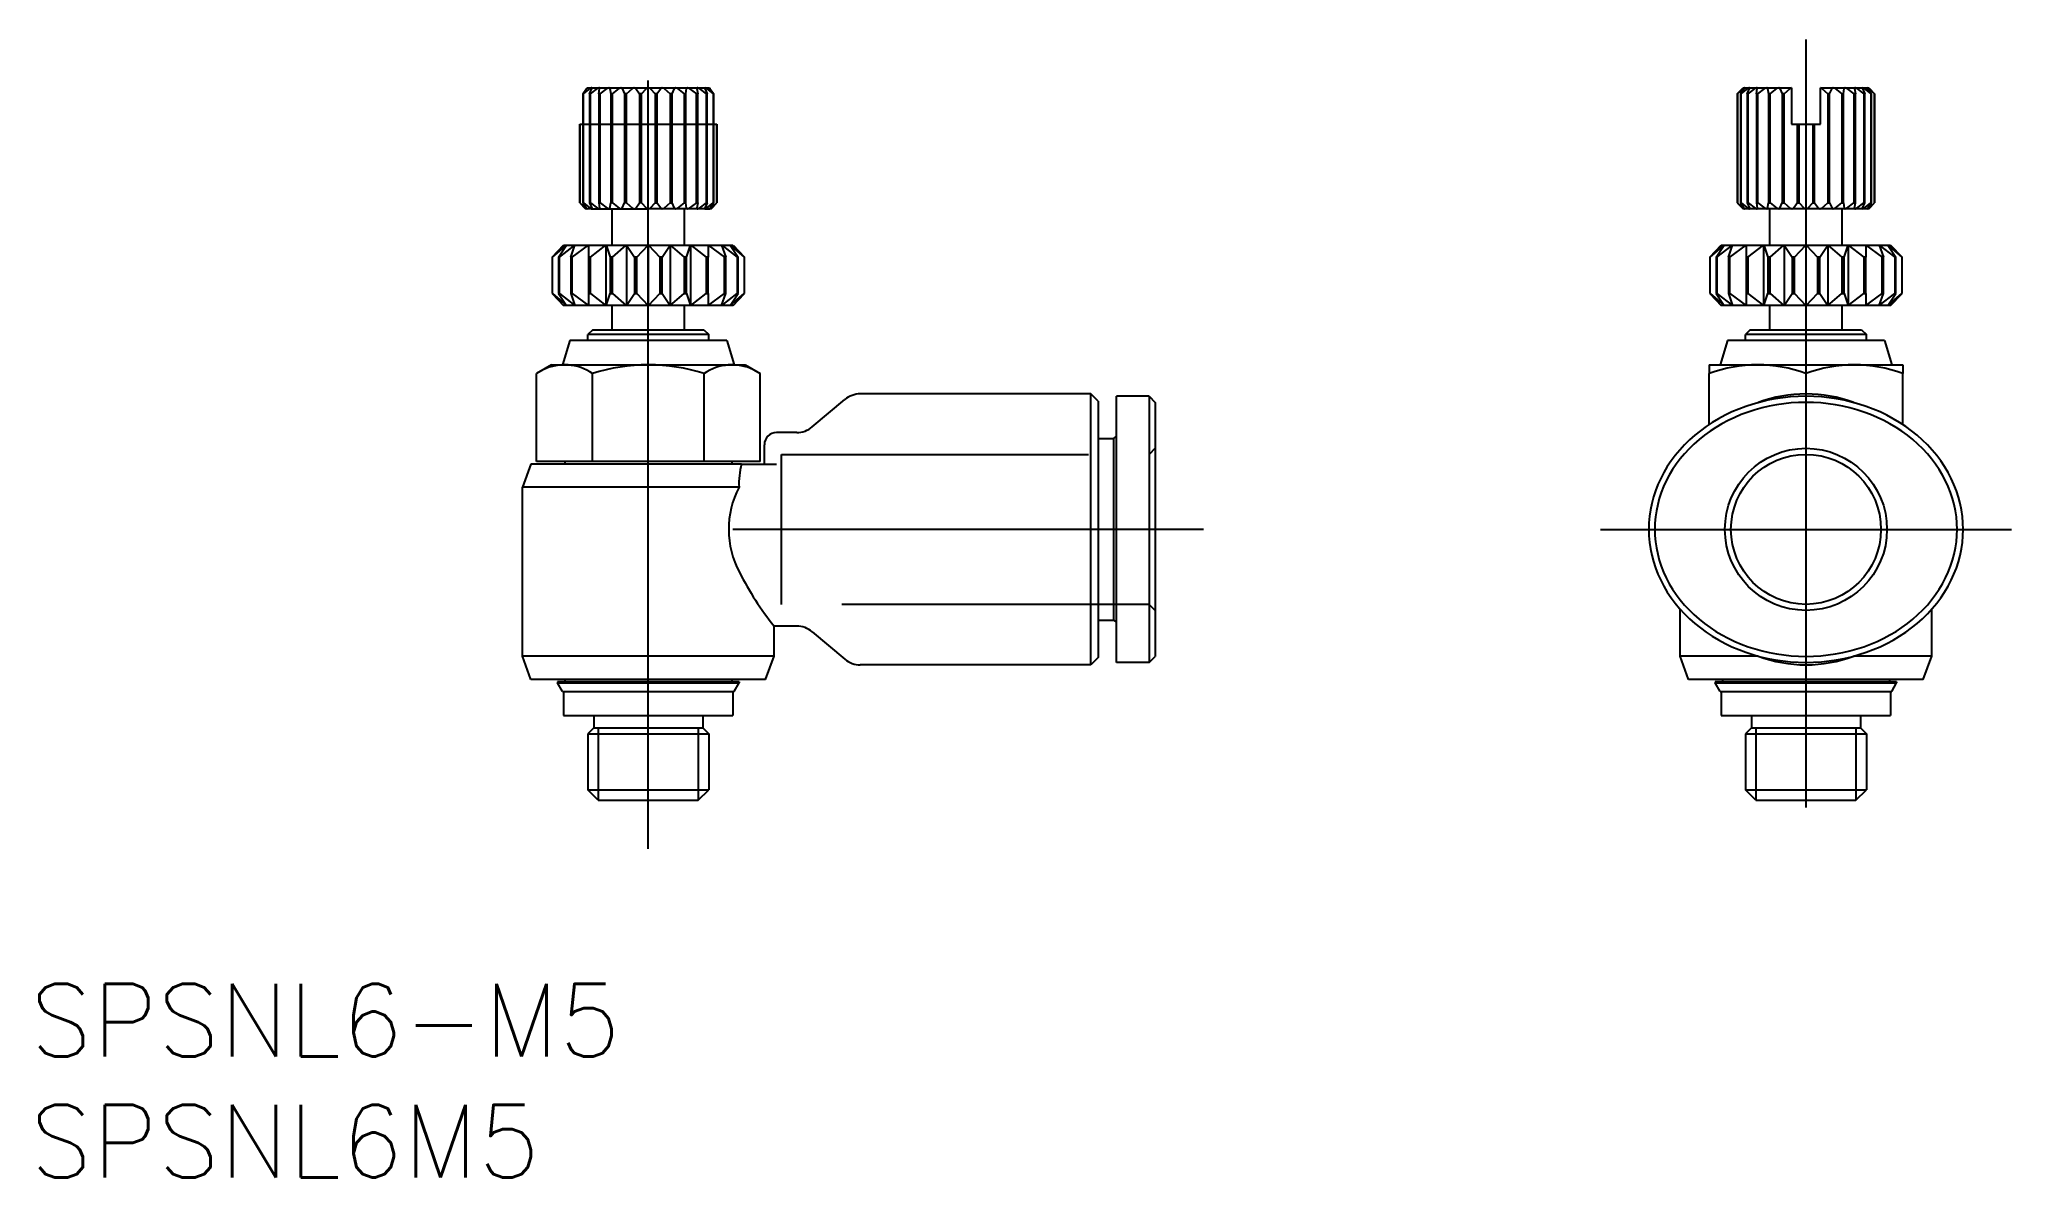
# Model space of a CAD drawing. Extents: x -73 to 8.5, y -26.8 to 20.2.
import ezdxf

# ---------------------------------------------------------------- set-up
doc = ezdxf.new("R2010")
doc.units = 0
doc.linetypes.add('CENTER', pattern=[50.8, 31.75, -6.35, 6.35, -6.35])
doc.linetypes.add('DASHED', pattern=[19.05, 12.7, -6.35])
doc.layers.get('0').update_dxf_attribs({"linetype": 'CONTINUOUS'})
doc.layers.add('CENTER', color=1, linetype='CENTER')
doc.styles.get("Standard").update_dxf_attribs({"font": 'txt.shx', "height": 3, "bigfont": 'bigfont.shx'})

# ---------------------------------------------------------------- blocks, each defined once
blk = doc.blocks.new('*U2')
at = {"color": 7, "linetype": 'CONTINUOUS'}
blk.add_text('SPSNL6-M5', height=3, dxfattribs=at).set_placement((-73.417, -21.792))
blk = doc.blocks.new('*U3')
at = {"color": 7, "linetype": 'CONTINUOUS'}
blk.add_text('SPSNL6M5', height=3, dxfattribs=at).set_placement((-73.417, -26.792))

msp = doc.modelspace()

# ---------------------------------------------------------------- linework, layer by layer
at = {"color": 7, "linetype": 'CONTINUOUS'}
for p, q in [((-50.563, 18), (-50.408, 18.22)), ((-50.535, 18), (-50.563, 18)), ((-50.563, 18), (-50.563, 13.5)), ((-50.536, 18.001), (-50.26, 18.221)), ((-50.535, 13.5), (-50.535, 18)), ((-50.392, 18.248), (-50.389, 18.25)), ((-50.392, 18.248), (-50.389, 18.25)), ((-50.392, 18.247), (-50.392, 18.248)), ((-50.389, 18.25), (-50.202, 18.25)), ((-50.295, 18), (-50.198, 18.22)), ((-50.25, 18), (-50.294, 18)), ((-50.294, 18), (-50.294, 13.5)), ((-50.251, 18.001), (-49.96, 18.221)), ((-50.25, 13.5), (-50.25, 18)), ((-50.202, 18.25), (-49.892, 18.25)), ((-49.904, 18), (-49.871, 18.22)), ((-49.845, 18), (-49.904, 18)), ((-49.904, 18), (-49.904, 13.5)), ((-49.892, 18.25), (-49.48, 18.25)), ((-49.846, 18.001), (-49.555, 18.221)), ((-49.845, 13.5), (-49.845, 18)), ((-49.48, 18.25), (-48.987, 18.25)), ((-49.443, 18.22), (-49.41, 18)), ((-49.34, 18), (-49.411, 18)), ((-49.411, 18), (-49.411, 13.5)), ((-49.341, 18.001), (-49.064, 18.221)), ((-49.34, 13.5), (-49.34, 18)), ((-48.987, 18.25), (-48.438, 18.25)), ((-48.936, 18.22), (-48.839, 18)), ((-48.761, 18), (-48.84, 18)), ((-48.84, 18), (-48.84, 13.5)), ((-48.762, 18.001), (-48.514, 18.22)), ((-48.761, 13.5), (-48.761, 18)), ((-48.438, 18.25), (-47.859, 18.25)), ((-48.375, 18.22), (-48.219, 18)), ((-48.137, 18), (-48.22, 18)), ((-48.22, 18), (-48.22, 13.5)), ((-48.138, 18), (-47.931, 18.22)), ((-48.137, 13.5), (-48.137, 18)), ((-47.859, 18.25), (-47.281, 18.25)), ((-47.788, 18.22), (-47.581, 18)), ((-47.499, 18), (-47.582, 18)), ((-47.582, 18), (-47.582, 13.5)), ((-47.5, 18), (-47.344, 18.22)), ((-47.499, 13.5), (-47.499, 18)), ((-47.281, 18.25), (-46.731, 18.25)), ((-47.205, 18.22), (-46.957, 18.001)), ((-46.879, 18), (-46.957, 18)), ((-46.957, 18), (-46.957, 13.5)), ((-46.879, 18), (-46.783, 18.22)), ((-46.879, 13.5), (-46.879, 18)), ((-46.731, 18.25), (-46.238, 18.25)), ((-46.654, 18.221), (-46.378, 18.001)), ((-46.308, 18), (-46.378, 18)), ((-46.378, 18), (-46.378, 13.5)), ((-46.308, 18), (-46.276, 18.22)), ((-46.308, 13.5), (-46.308, 18)), ((-46.238, 18.25), (-45.827, 18.25)), ((-46.164, 18.221), (-45.873, 18.001)), ((-45.815, 18), (-45.874, 18)), ((-45.874, 18), (-45.874, 13.5)), ((-45.848, 18.22), (-45.815, 18)), ((-45.827, 18.25), (-45.517, 18.25)), ((-45.815, 13.5), (-45.815, 18)), ((-45.759, 18.221), (-45.468, 18.001)), ((-45.521, 18.22), (-45.424, 18)), ((-45.517, 18.25), (-45.33, 18.25)), ((-45.424, 18), (-45.469, 18)), ((-45.469, 18), (-45.469, 13.5)), ((-45.459, 18.221), (-45.183, 18.001)), ((-45.424, 13.5), (-45.424, 18)), ((-45.33, 18.25), (-45.327, 18.248)), ((-45.33, 18.25), (-45.327, 18.248)), ((-45.327, 18.248), (-45.327, 18.247)), ((-45.311, 18.22), (-45.155, 18)), ((-45.156, 18), (-45.183, 18)), ((-45.183, 18), (-45.183, 13.5)), ((-45.156, 13.5), (-45.156, 18)), ((-2.837, 18), (-2.63, 18.22)), ((-2.827, 18), (-2.836, 18)), ((-2.836, 18), (-2.836, 13.5)), ((-2.828, 18.001), (-2.58, 18.22)), ((-2.827, 13.5), (-2.827, 18)), ((-2.704, 18), (-2.548, 18.22)), ((-2.676, 18), (-2.703, 18)), ((-2.703, 18), (-2.703, 13.5)), ((-2.677, 18.001), (-2.4, 18.221)), ((-2.676, 13.5), (-2.676, 18)), ((-2.63, 18.22), (-2.6, 18.25)), ((-2.6, 18.25), (-2.535, 18.25)), ((-2.535, 18.25), (-2.343, 18.25)), ((-2.435, 18), (-2.339, 18.22)), ((-2.391, 18), (-2.435, 18)), ((-2.435, 18), (-2.435, 13.5)), ((-2.391, 18.001), (-2.1, 18.221)), ((-2.391, 13.5), (-2.391, 18)), ((-2.343, 18.25), (-2.033, 18.25)), ((-2.045, 18), (-2.012, 18.22)), ((-1.986, 18), (-2.044, 18)), ((-2.044, 18), (-2.044, 13.5)), ((-2.033, 18.25), (-1.621, 18.25)), ((-1.986, 18.001), (-1.695, 18.221)), ((-1.986, 13.5), (-1.986, 18)), ((-1.621, 18.25), (-1.128, 18.25)), ((-1.584, 18.22), (-1.551, 18)), ((-1.481, 18), (-1.551, 18)), ((-1.551, 18), (-1.551, 13.5)), ((-1.482, 18.001), (-1.205, 18.221)), ((-1.481, 13.5), (-1.481, 18)), ((-1.128, 18.25), (-0.6, 18.25)), ((-1.077, 18.22), (-0.98, 18)), ((-0.902, 18), (-0.98, 18)), ((-0.98, 18), (-0.98, 13.5)), ((-0.903, 18.001), (-0.655, 18.22)), ((-0.902, 13.5), (-0.902, 18)), ((-0.6, 18.25), (-0.6, 18.248)), ((-0.6, 18.248), (-0.6, 16.75)), ((0.6, 18.25), (1.128, 18.25)), ((0.6, 18.25), (0.6, 18.248)), ((0.6, 16.75), (0.6, 18.248)), ((0.655, 18.22), (0.903, 18.001)), ((0.98, 18), (0.902, 18)), ((0.902, 18), (0.902, 13.5)), ((0.98, 18), (1.077, 18.22)), ((0.98, 13.5), (0.98, 18)), ((1.128, 18.25), (1.621, 18.25)), ((1.205, 18.221), (1.482, 18.001)), ((1.551, 18), (1.481, 18)), ((1.481, 18), (1.481, 13.5)), ((1.551, 18), (1.584, 18.22)), ((1.551, 13.5), (1.551, 18)), ((1.621, 18.25), (2.033, 18.25)), ((1.695, 18.221), (1.986, 18.001)), ((2.044, 18), (1.986, 18)), ((1.986, 18), (1.986, 13.5)), ((2.012, 18.22), (2.045, 18)), ((2.033, 18.25), (2.343, 18.25)), ((2.044, 13.5), (2.044, 18)), ((2.1, 18.221), (2.391, 18.001)), ((2.339, 18.22), (2.435, 18)), ((2.343, 18.25), (2.535, 18.25)), ((2.435, 18), (2.391, 18)), ((2.391, 18), (2.391, 13.5)), ((2.4, 18.221), (2.677, 18.001)), ((2.435, 13.5), (2.435, 18)), ((2.535, 18.25), (2.6, 18.25)), ((2.548, 18.22), (2.704, 18)), ((2.58, 18.22), (2.828, 18.001)), ((2.6, 18.25), (2.629, 18.22)), ((2.63, 18.22), (2.837, 18)), ((2.703, 18), (2.676, 18)), ((2.676, 18), (2.676, 13.5)), ((2.703, 13.5), (2.703, 18)), ((2.836, 18), (2.827, 18)), ((2.827, 18), (2.827, 13.5)), ((2.836, 13.5), (2.836, 18)), ((-50.696, 16.75), (-50.687, 16.75)), ((-50.696, 16.75), (-50.696, 13.5)), ((-50.687, 16.75), (-50.563, 16.75)), ((-50.687, 13.5), (-50.687, 16.75)), ((-45.156, 16.75), (-45.032, 16.75)), ((-45.032, 16.75), (-45.023, 16.75)), ((-45.032, 16.75), (-45.032, 13.5)), ((-45.023, 13.5), (-45.023, 16.75)), ((-0.6, 16.75), (-0.516, 16.75)), ((-0.516, 16.75), (-0.36, 16.75)), ((-0.36, 16.75), (-0.278, 16.75)), ((-0.36, 16.75), (-0.36, 13.5)), ((-0.278, 16.75), (-0.071, 16.75)), ((-0.278, 13.5), (-0.278, 16.75)), ((-0.071, 16.75), (0.071, 16.75)), ((0.071, 16.75), (0.278, 16.75)), ((0.278, 16.75), (0.36, 16.75)), ((0.278, 16.75), (0.278, 13.5)), ((0.36, 16.75), (0.516, 16.75)), ((0.36, 13.5), (0.36, 16.75)), ((0.516, 16.75), (0.6, 16.75)), ((-50.696, 13.5), (-50.687, 13.5)), ((-50.696, 13.5), (-50.489, 13.28)), ((-50.687, 13.499), (-50.439, 13.28)), ((-50.563, 13.5), (-50.535, 13.5)), ((-50.563, 13.5), (-50.408, 13.28)), ((-50.536, 13.499), (-50.26, 13.279)), ((-50.489, 13.28), (-50.459, 13.25)), ((-50.394, 13.25), (-50.459, 13.25)), ((-50.202, 13.25), (-50.394, 13.25)), ((-50.295, 13.5), (-50.198, 13.28)), ((-50.25, 13.5), (-50.294, 13.5)), ((-50.251, 13.499), (-49.96, 13.279)), ((-50.202, 13.25), (-49.892, 13.25)), ((-49.904, 13.5), (-49.871, 13.28)), ((-49.845, 13.5), (-49.904, 13.5)), ((-49.892, 13.25), (-49.48, 13.25)), ((-49.846, 13.499), (-49.555, 13.279)), ((-49.48, 13.25), (-48.987, 13.25)), ((-49.443, 13.28), (-49.41, 13.5)), ((-49.34, 13.5), (-49.411, 13.5)), ((-49.359, 11.75), (-49.359, 13.25)), ((-49.341, 13.499), (-49.064, 13.279)), ((-48.987, 13.25), (-48.438, 13.25)), ((-48.936, 13.28), (-48.839, 13.5)), ((-48.761, 13.5), (-48.84, 13.5)), ((-48.762, 13.499), (-48.514, 13.28)), ((-48.438, 13.25), (-47.859, 13.25)), ((-48.375, 13.28), (-48.219, 13.5)), ((-48.137, 13.5), (-48.22, 13.5)), ((-48.138, 13.5), (-47.931, 13.28)), ((-47.281, 13.25), (-47.859, 13.25)), ((-47.788, 13.28), (-47.581, 13.5)), ((-47.581, 13.5), (-47.788, 13.28)), ((-47.582, 13.5), (-47.499, 13.5)), ((-47.344, 13.28), (-47.5, 13.5)), ((-46.731, 13.25), (-47.281, 13.25)), ((-46.957, 13.499), (-47.205, 13.28)), ((-46.957, 13.5), (-46.879, 13.5)), ((-46.783, 13.28), (-46.879, 13.5)), ((-46.238, 13.25), (-46.731, 13.25)), ((-46.378, 13.499), (-46.654, 13.279)), ((-46.378, 13.5), (-46.308, 13.5)), ((-46.359, 11.75), (-46.359, 13.25)), ((-46.276, 13.28), (-46.308, 13.5)), ((-45.827, 13.25), (-46.238, 13.25)), ((-45.873, 13.499), (-46.164, 13.279)), ((-45.874, 13.5), (-45.815, 13.5)), ((-45.815, 13.5), (-45.848, 13.28)), ((-45.517, 13.25), (-45.827, 13.25)), ((-45.468, 13.499), (-45.759, 13.279)), ((-45.424, 13.5), (-45.521, 13.28)), ((-45.325, 13.25), (-45.517, 13.25)), ((-45.517, 13.25), (-45.325, 13.25)), ((-45.469, 13.5), (-45.424, 13.5)), ((-45.459, 13.279), (-45.183, 13.499)), ((-45.259, 13.25), (-45.325, 13.25)), ((-45.311, 13.28), (-45.155, 13.5)), ((-45.28, 13.28), (-45.032, 13.499)), ((-45.259, 13.25), (-45.23, 13.28)), ((-45.229, 13.28), (-45.022, 13.5)), ((-45.183, 13.5), (-45.156, 13.5)), ((-45.032, 13.5), (-45.023, 13.5)), ((-2.837, 13.5), (-2.629, 13.28)), ((-2.836, 13.5), (-2.827, 13.5)), ((-2.828, 13.499), (-2.58, 13.28)), ((-2.704, 13.5), (-2.548, 13.28)), ((-2.703, 13.5), (-2.676, 13.5)), ((-2.677, 13.499), (-2.4, 13.279)), ((-2.629, 13.28), (-2.6, 13.25)), ((-2.535, 13.25), (-2.6, 13.25)), ((-2.343, 13.25), (-2.535, 13.25)), ((-2.435, 13.5), (-2.391, 13.5)), ((-2.435, 13.5), (-2.339, 13.28)), ((-2.391, 13.499), (-2.1, 13.279)), ((-2.033, 13.25), (-2.343, 13.25)), ((-2.045, 13.5), (-2.012, 13.28)), ((-2.044, 13.5), (-1.986, 13.5)), ((-1.621, 13.25), (-2.033, 13.25)), ((-1.986, 13.499), (-1.695, 13.279)), ((-1.128, 13.25), (-1.621, 13.25)), ((-1.584, 13.28), (-1.551, 13.5)), ((-1.551, 13.5), (-1.481, 13.5)), ((-1.5, 11.75), (-1.5, 13.25)), ((-1.482, 13.499), (-1.205, 13.279)), ((-0.579, 13.25), (-1.128, 13.25)), ((-1.077, 13.28), (-0.98, 13.5)), ((-0.98, 13.5), (-0.902, 13.5)), ((-0.903, 13.499), (-0.655, 13.28)), ((0, 13.25), (-0.579, 13.25)), ((-0.516, 13.28), (-0.36, 13.5)), ((-0.36, 13.5), (-0.278, 13.5)), ((-0.278, 13.5), (-0.071, 13.28)), ((0.579, 13.25), (0, 13.25)), ((0.071, 13.28), (0.278, 13.5)), ((0.278, 13.5), (0.36, 13.5)), ((0.36, 13.5), (0.516, 13.28)), ((1.128, 13.25), (0.579, 13.25)), ((0.655, 13.28), (0.903, 13.499)), ((0.902, 13.5), (0.98, 13.5)), ((0.98, 13.5), (1.077, 13.28)), ((1.621, 13.25), (1.128, 13.25)), ((1.205, 13.279), (1.482, 13.499)), ((1.481, 13.5), (1.551, 13.5)), ((1.5, 11.75), (1.5, 13.25)), ((1.551, 13.5), (1.584, 13.28)), ((2.033, 13.25), (1.621, 13.25)), ((1.695, 13.279), (1.986, 13.499)), ((1.986, 13.5), (2.044, 13.5)), ((2.012, 13.28), (2.045, 13.5)), ((2.343, 13.25), (2.033, 13.25)), ((2.1, 13.279), (2.391, 13.499)), ((2.339, 13.28), (2.435, 13.5)), ((2.535, 13.25), (2.343, 13.25)), ((2.391, 13.5), (2.435, 13.5)), ((2.4, 13.279), (2.677, 13.499)), ((2.6, 13.25), (2.535, 13.25)), ((2.548, 13.28), (2.704, 13.5)), ((2.58, 13.28), (2.828, 13.499)), ((2.6, 13.25), (2.629, 13.28)), ((2.63, 13.28), (2.837, 13.5)), ((2.676, 13.5), (2.703, 13.5)), ((2.827, 13.5), (2.836, 13.5)), ((-51.833, 11.252), (-51.362, 11.752)), ((-51.82, 11.252), (-51.243, 11.753)), ((-51.576, 11.251), (-51.242, 11.752)), ((-51.537, 11.252), (-50.893, 11.753)), ((-51.359, 11.75), (-51.24, 11.75)), ((-51.24, 11.75), (-50.89, 11.75)), ((-51.064, 11.25), (-50.892, 11.751)), ((-51.004, 11.252), (-50.337, 11.753)), ((-50.89, 11.75), (-50.334, 11.75)), ((-50.334, 11.75), (-49.609, 11.75)), ((-50.334, 11.75), (-50.334, 11.25)), ((-50.256, 11.252), (-49.612, 11.753)), ((-49.609, 11.75), (-48.765, 11.75)), ((-49.609, 11.75), (-49.609, 9.25)), ((-49.608, 11.751), (-49.435, 11.25)), ((-49.345, 11.252), (-48.768, 11.753)), ((-48.765, 11.75), (-47.859, 11.75)), ((-48.765, 11.75), (-48.765, 9.25)), ((-48.763, 11.752), (-48.43, 11.251)), ((-48.333, 11.252), (-47.862, 11.752)), ((-47.859, 11.75), (-46.954, 11.75)), ((-47.859, 11.75), (-47.859, 9.25)), ((-47.857, 11.752), (-47.385, 11.252)), ((-47.289, 11.251), (-46.956, 11.752)), ((-46.954, 11.75), (-46.109, 11.75)), ((-46.954, 11.75), (-46.954, 9.25)), ((-46.951, 11.753), (-46.374, 11.252)), ((-46.283, 11.25), (-46.111, 11.751)), ((-46.109, 11.75), (-45.385, 11.75)), ((-46.109, 11.75), (-46.109, 9.25)), ((-46.107, 11.753), (-45.463, 11.252)), ((-45.385, 11.75), (-44.828, 11.75)), ((-45.385, 11.75), (-45.385, 11.25)), ((-45.382, 11.753), (-44.715, 11.252)), ((-44.828, 11.75), (-44.479, 11.75)), ((-44.827, 11.751), (-44.654, 11.25)), ((-44.826, 11.753), (-44.182, 11.252)), ((-44.479, 11.75), (-44.359, 11.75)), ((-44.476, 11.753), (-43.899, 11.252)), ((-44.476, 11.752), (-44.143, 11.251)), ((-44.357, 11.752), (-43.885, 11.252)), ((-3.974, 11.252), (-3.502, 11.752)), ((-3.961, 11.252), (-3.383, 11.753)), ((-3.716, 11.251), (-3.383, 11.752)), ((-3.678, 11.252), (-3.033, 11.753)), ((-3.5, 11.75), (-3.381, 11.75)), ((-3.381, 11.75), (-3.031, 11.75)), ((-3.205, 11.25), (-3.033, 11.751)), ((-3.144, 11.252), (-2.477, 11.753)), ((-3.031, 11.75), (-2.475, 11.75)), ((-2.475, 11.75), (-1.75, 11.75)), ((-2.475, 11.75), (-2.475, 11.25)), ((-2.397, 11.252), (-1.752, 11.753)), ((-1.75, 11.75), (-0.906, 11.75)), ((-1.75, 11.75), (-1.75, 9.25)), ((-1.748, 11.751), (-1.576, 11.25)), ((-1.486, 11.252), (-0.908, 11.753)), ((-0.906, 11.75), (0, 11.75)), ((-0.906, 11.75), (-0.906, 9.25)), ((-0.904, 11.752), (-0.57, 11.251)), ((-0.474, 11.252), (-0.002, 11.752)), ((0, 11.75), (0.906, 11.75)), ((0, 11.75), (0, 9.25)), ((0.002, 11.752), (0.474, 11.252)), ((0.57, 11.251), (0.904, 11.752)), ((0.906, 11.75), (1.75, 11.75)), ((0.906, 11.75), (0.906, 9.25)), ((0.908, 11.753), (1.486, 11.252)), ((1.576, 11.25), (1.748, 11.751)), ((1.75, 11.75), (2.475, 11.75)), ((1.75, 11.75), (1.75, 9.25)), ((1.752, 11.753), (2.397, 11.252)), ((2.475, 11.75), (3.031, 11.75)), ((2.475, 11.75), (2.475, 11.25)), ((2.477, 11.753), (3.144, 11.252)), ((3.031, 11.75), (3.381, 11.75)), ((3.033, 11.753), (3.678, 11.252)), ((3.033, 11.751), (3.205, 11.25)), ((3.381, 11.75), (3.5, 11.75)), ((3.383, 11.753), (3.961, 11.252)), ((3.383, 11.752), (3.716, 11.251)), ((3.502, 11.752), (3.974, 11.252)), ((-51.818, 11.25), (-51.831, 11.25)), ((-51.831, 11.25), (-51.831, 9.75)), ((-51.818, 9.75), (-51.818, 11.25)), ((-51.535, 11.25), (-51.574, 11.25)), ((-51.574, 11.25), (-51.574, 9.75)), ((-51.535, 9.75), (-51.535, 11.25)), ((-51.002, 11.25), (-51.063, 11.25)), ((-51.063, 11.25), (-51.063, 9.75)), ((-51.002, 9.75), (-51.002, 11.25)), ((-50.254, 11.25), (-50.334, 11.25)), ((-50.334, 11.25), (-50.334, 9.75)), ((-50.254, 9.75), (-50.254, 11.25)), ((-49.343, 11.25), (-49.437, 11.25)), ((-49.437, 11.25), (-49.437, 9.75)), ((-49.343, 9.75), (-49.343, 11.25)), ((-48.331, 11.25), (-48.431, 11.25)), ((-48.431, 11.25), (-48.431, 9.75)), ((-48.331, 9.75), (-48.331, 11.25)), ((-47.287, 11.25), (-47.387, 11.25)), ((-47.387, 11.25), (-47.387, 9.75)), ((-47.287, 9.75), (-47.287, 11.25)), ((-46.282, 11.25), (-46.375, 11.25)), ((-46.375, 11.25), (-46.375, 9.75)), ((-46.282, 9.75), (-46.282, 11.25)), ((-45.385, 11.25), (-45.465, 11.25)), ((-45.465, 11.25), (-45.465, 9.75)), ((-45.385, 9.75), (-45.385, 11.25)), ((-44.656, 11.25), (-44.717, 11.25)), ((-44.717, 11.25), (-44.717, 9.75)), ((-44.656, 9.75), (-44.656, 11.25)), ((-44.145, 11.25), (-44.183, 11.25)), ((-44.183, 11.25), (-44.183, 9.75)), ((-44.145, 9.75), (-44.145, 11.25)), ((-43.887, 11.25), (-43.901, 11.25)), ((-43.901, 11.25), (-43.901, 9.75)), ((-43.887, 9.75), (-43.887, 11.25)), ((-3.959, 11.25), (-3.972, 11.25)), ((-3.972, 11.25), (-3.972, 9.75)), ((-3.959, 9.75), (-3.959, 11.25)), ((-3.676, 11.25), (-3.715, 11.25)), ((-3.715, 11.25), (-3.715, 9.75)), ((-3.676, 9.75), (-3.676, 11.25)), ((-3.142, 11.25), (-3.204, 11.25)), ((-3.204, 11.25), (-3.204, 9.75)), ((-3.142, 9.75), (-3.142, 11.25)), ((-2.395, 11.25), (-2.475, 11.25)), ((-2.475, 11.25), (-2.475, 9.75)), ((-2.395, 9.75), (-2.395, 11.25)), ((-1.484, 11.25), (-1.577, 11.25)), ((-1.577, 11.25), (-1.577, 9.75)), ((-1.484, 9.75), (-1.484, 11.25)), ((-0.472, 11.25), (-0.572, 11.25)), ((-0.572, 11.25), (-0.572, 9.75)), ((-0.472, 9.75), (-0.472, 11.25)), ((0.572, 11.25), (0.472, 11.25)), ((0.472, 11.25), (0.472, 9.75)), ((0.572, 9.75), (0.572, 11.25)), ((1.577, 11.25), (1.484, 11.25)), ((1.484, 11.25), (1.484, 9.75)), ((1.577, 9.75), (1.577, 11.25)), ((2.475, 11.25), (2.395, 11.25)), ((2.395, 11.25), (2.395, 9.75)), ((2.475, 9.75), (2.475, 11.25)), ((3.204, 11.25), (3.142, 11.25)), ((3.142, 11.25), (3.142, 9.75)), ((3.204, 9.75), (3.204, 11.25)), ((3.715, 11.25), (3.676, 11.25)), ((3.676, 11.25), (3.676, 9.75)), ((3.715, 9.75), (3.715, 11.25)), ((3.972, 11.25), (3.959, 11.25)), ((3.959, 11.25), (3.959, 9.75)), ((3.972, 9.75), (3.972, 11.25)), ((-51.833, 9.748), (-51.362, 9.248)), ((-51.831, 9.75), (-51.818, 9.75)), ((-51.82, 9.748), (-51.243, 9.247)), ((-51.576, 9.749), (-51.242, 9.248)), ((-51.574, 9.75), (-51.535, 9.75)), ((-51.537, 9.748), (-50.893, 9.247)), ((-51.24, 9.25), (-51.359, 9.25)), ((-50.89, 9.25), (-51.24, 9.25)), ((-51.064, 9.75), (-50.892, 9.249)), ((-51.063, 9.75), (-51.002, 9.75)), ((-51.004, 9.748), (-50.337, 9.247)), ((-50.334, 9.25), (-50.89, 9.25)), ((-50.334, 9.75), (-50.254, 9.75)), ((-50.334, 9.75), (-50.334, 9.25)), ((-49.609, 9.25), (-50.334, 9.25)), ((-50.256, 9.748), (-49.612, 9.247)), ((-48.765, 9.25), (-49.609, 9.25)), ((-49.608, 9.249), (-49.435, 9.75)), ((-49.437, 9.75), (-49.343, 9.75)), ((-49.359, 8.25), (-49.359, 9.25)), ((-49.345, 9.748), (-48.768, 9.247)), ((-47.859, 9.25), (-48.765, 9.25)), ((-48.763, 9.248), (-48.43, 9.749)), ((-48.431, 9.75), (-48.331, 9.75)), ((-48.333, 9.748), (-47.862, 9.248)), ((-46.954, 9.25), (-47.859, 9.25)), ((-47.857, 9.248), (-47.385, 9.748)), ((-47.387, 9.75), (-47.287, 9.75)), ((-47.289, 9.749), (-46.956, 9.248)), ((-46.109, 9.25), (-46.954, 9.25)), ((-46.951, 9.247), (-46.374, 9.748)), ((-46.375, 9.75), (-46.282, 9.75)), ((-46.359, 8.25), (-46.359, 9.25)), ((-46.283, 9.75), (-46.111, 9.249)), ((-45.385, 9.25), (-46.109, 9.25)), ((-46.107, 9.247), (-45.463, 9.748)), ((-45.465, 9.75), (-45.385, 9.75)), ((-45.385, 9.75), (-45.385, 9.25)), ((-44.828, 9.25), (-45.385, 9.25)), ((-45.382, 9.247), (-44.715, 9.748)), ((-44.479, 9.25), (-44.828, 9.25)), ((-44.827, 9.249), (-44.654, 9.75)), ((-44.826, 9.247), (-44.182, 9.748)), ((-44.717, 9.75), (-44.656, 9.75)), ((-44.359, 9.25), (-44.479, 9.25)), ((-44.476, 9.248), (-44.143, 9.749)), ((-44.476, 9.247), (-43.899, 9.748)), ((-44.357, 9.248), (-43.885, 9.748)), ((-44.183, 9.75), (-44.145, 9.75)), ((-43.901, 9.75), (-43.887, 9.75)), ((-3.974, 9.748), (-3.502, 9.248)), ((-3.972, 9.75), (-3.959, 9.75)), ((-3.961, 9.748), (-3.383, 9.247)), ((-3.716, 9.749), (-3.383, 9.248)), ((-3.715, 9.75), (-3.676, 9.75)), ((-3.678, 9.748), (-3.033, 9.247)), ((-3.381, 9.25), (-3.5, 9.25)), ((-3.031, 9.25), (-3.381, 9.25)), ((-3.205, 9.75), (-3.033, 9.249)), ((-3.204, 9.75), (-3.142, 9.75)), ((-3.144, 9.748), (-2.477, 9.247)), ((-2.475, 9.25), (-3.031, 9.25)), ((-2.475, 9.75), (-2.395, 9.75)), ((-2.475, 9.75), (-2.475, 9.25)), ((-1.75, 9.25), (-2.475, 9.25)), ((-2.397, 9.748), (-1.752, 9.247)), ((-0.906, 9.25), (-1.75, 9.25)), ((-1.748, 9.249), (-1.576, 9.75)), ((-1.577, 9.75), (-1.484, 9.75)), ((-1.5, 8.25), (-1.5, 9.25)), ((-1.486, 9.748), (-0.908, 9.247)), ((0, 9.25), (-0.906, 9.25)), ((-0.904, 9.248), (-0.57, 9.749)), ((-0.572, 9.75), (-0.472, 9.75)), ((-0.474, 9.748), (-0.002, 9.248)), ((0.906, 9.25), (0, 9.25)), ((0.002, 9.248), (0.474, 9.748)), ((0.472, 9.75), (0.572, 9.75)), ((0.57, 9.749), (0.904, 9.248)), ((1.75, 9.25), (0.906, 9.25)), ((0.908, 9.247), (1.486, 9.748)), ((1.484, 9.75), (1.577, 9.75)), ((1.5, 8.25), (1.5, 9.25)), ((1.576, 9.75), (1.748, 9.249)), ((2.475, 9.25), (1.75, 9.25)), ((1.752, 9.247), (2.397, 9.748)), ((2.395, 9.75), (2.475, 9.75)), ((2.475, 9.75), (2.475, 9.25)), ((3.031, 9.25), (2.475, 9.25)), ((2.477, 9.247), (3.144, 9.748)), ((3.381, 9.25), (3.031, 9.25)), ((3.033, 9.249), (3.205, 9.75)), ((3.033, 9.247), (3.678, 9.748)), ((3.142, 9.75), (3.204, 9.75)), ((3.5, 9.25), (3.381, 9.25)), ((3.383, 9.248), (3.716, 9.749)), ((3.383, 9.247), (3.961, 9.748)), ((3.502, 9.248), (3.974, 9.748)), ((3.676, 9.75), (3.715, 9.75)), ((3.959, 9.75), (3.972, 9.75)), ((-50.159, 8.25), (-50.359, 8.05)), ((-50.159, 8.25), (-45.559, 8.25)), ((-45.559, 8.25), (-45.359, 8.05)), ((-2.3, 8.25), (-2.5, 8.05)), ((-2.3, 8.25), (2.3, 8.25)), ((2.3, 8.25), (2.5, 8.05)), ((-51.109, 7.8), (-51.409, 6.8)), ((-44.609, 7.8), (-51.109, 7.8)), ((-45.359, 8.05), (-50.359, 8.05)), ((-50.359, 7.8), (-50.359, 8.05)), ((-45.359, 7.8), (-45.359, 8.05)), ((-44.609, 7.8), (-44.309, 6.8)), ((-3.25, 7.8), (-3.55, 6.8)), ((3.25, 7.8), (-3.25, 7.8)), ((2.5, 8.05), (-2.5, 8.05)), ((-2.5, 7.8), (-2.5, 8.05)), ((2.5, 7.8), (2.5, 8.05)), ((3.25, 7.8), (3.55, 6.8)), ((-51.859, 6.8), (-52.478, 6.443)), ((-51.859, 6.8), (-51.323, 6.8)), ((-51.323, 6.8), (-47.859, 6.8)), ((-47.859, 6.8), (-44.395, 6.8)), ((-44.395, 6.8), (-43.859, 6.8)), ((-43.859, 6.8), (-43.241, 6.443)), ((-4, 6.8), (-2, 6.8)), ((-4, 6.8), (-4, 6.443)), ((-2, 6.8), (2, 6.8)), ((2, 6.8), (4, 6.8)), ((4, 6.8), (4, 6.443)), ((-52.478, 2.8), (-52.478, 6.443)), ((-50.169, 2.8), (-50.169, 6.443)), ((-45.55, 2.8), (-45.55, 6.443)), ((-43.241, 2.8), (-43.241, 6.443)), ((-4, 4.335), (-4, 6.443)), ((4, 4.335), (4, 6.443)), ((-41.08, 4.235), (-39.739, 5.365)), ((-29.559, 5.6), (-39.094, 5.6)), ((-29.559, -5.6), (-29.559, 5.6)), ((-29.259, 5.3), (-29.559, 5.6)), ((-29.259, 5.3), (-29.259, -5.3)), ((-27.159, 5.5), (-28.509, 5.5)), ((-28.509, -5.5), (-28.509, 5.5)), ((-27.159, 5.5), (-26.909, 5.25)), ((-27.159, 5.5), (-27.159, -5.5)), ((-26.909, 5.25), (-26.909, -5.25)), ((-43.059, 2.7), (-43.059, 3.5)), ((-41.724, 4), (-42.559, 4)), ((-29.259, 3.75), (-28.609, 3.75)), ((-28.609, 3.75), (-28.509, 3.85)), ((-28.609, -3.75), (-28.609, 3.75)), ((-52.709, 2.7), (-53.059, 1.738)), ((-44.011, 2.7), (-52.709, 2.7)), ((-50.169, 2.8), (-52.478, 2.8)), ((-51.309, 2.8), (-51.309, 2.7)), ((-45.55, 2.8), (-50.169, 2.8)), ((-43.241, 2.8), (-45.55, 2.8)), ((-44.409, 2.8), (-44.409, 2.7)), ((-44.011, 2.7), (-42.559, 2.7)), ((-44.109, 1.738), (-53.059, 1.738)), ((-53.059, -5.238), (-53.059, 1.738)), ((-42.659, -5.238), (-42.659, -4)), ((-41.724, -4), (-42.659, -4)), ((-29.259, -3.75), (-28.609, -3.75)), ((-28.609, -3.75), (-28.509, -3.85)), ((-5.2, -5.238), (-5.2, -3.3)), ((5.2, -5.238), (5.2, -3.3)), ((-41.08, -4.235), (-39.739, -5.365)), ((-42.659, -5.238), (-53.059, -5.238)), ((-52.709, -6.2), (-53.059, -5.238)), ((-43.009, -6.2), (-42.659, -5.238)), ((-29.559, -5.6), (-39.094, -5.6)), ((-29.259, -5.3), (-29.559, -5.6)), ((-27.159, -5.5), (-28.509, -5.5)), ((-27.159, -5.5), (-26.909, -5.25)), ((-1.981, -5.238), (-5.2, -5.238)), ((-4.85, -6.2), (-5.2, -5.238)), ((5.2, -5.238), (1.981, -5.238)), ((4.85, -6.2), (5.2, -5.238)), ((-43.009, -6.2), (-52.709, -6.2)), ((-44.109, -6.3), (-51.609, -6.3)), ((-51.609, -6.3), (-51.609, -6.35)), ((-51.609, -6.35), (-44.109, -6.35)), ((-51.409, -6.7), (-51.609, -6.35)), ((-51.309, -6.2), (-51.309, -6.3)), ((-44.409, -6.2), (-44.409, -6.3)), ((-44.309, -6.7), (-44.109, -6.35)), ((-44.109, -6.3), (-44.109, -6.35)), ((4.85, -6.2), (-4.85, -6.2)), ((3.75, -6.3), (-3.75, -6.3)), ((-3.75, -6.3), (-3.75, -6.35)), ((-3.75, -6.35), (3.75, -6.35)), ((-3.55, -6.7), (-3.75, -6.35)), ((-3.45, -6.2), (-3.45, -6.3)), ((3.45, -6.2), (3.45, -6.3)), ((3.55, -6.7), (3.75, -6.35)), ((3.75, -6.3), (3.75, -6.35)), ((-51.409, -6.7), (-44.309, -6.7)), ((-51.359, -6.7), (-51.359, -7.7)), ((-44.359, -6.7), (-44.359, -7.7)), ((-3.55, -6.7), (3.55, -6.7)), ((-3.5, -6.7), (-3.5, -7.7)), ((3.5, -6.7), (3.5, -7.7)), ((-51.359, -7.7), (-44.359, -7.7)), ((-50.109, -7.7), (-50.109, -8.2)), ((-45.609, -7.7), (-45.609, -8.2)), ((-3.5, -7.7), (3.5, -7.7)), ((-2.25, -7.7), (-2.25, -8.2)), ((2.25, -7.7), (2.25, -8.2)), ((-50.109, -8.2), (-50.359, -8.45)), ((-50.359, -8.45), (-45.359, -8.45)), ((-50.359, -8.45), (-50.359, -10.767)), ((-50.109, -8.2), (-45.609, -8.2)), ((-45.609, -8.2), (-45.359, -8.45)), ((-45.359, -8.45), (-45.359, -10.767)), ((-2.25, -8.2), (-2.5, -8.45)), ((-2.5, -8.45), (2.5, -8.45)), ((-2.5, -8.45), (-2.5, -10.767)), ((-2.25, -8.2), (2.25, -8.2)), ((2.25, -8.2), (2.5, -8.45)), ((2.5, -8.45), (2.5, -10.767)), ((-50.359, -10.767), (-45.359, -10.767)), ((-49.926, -11.2), (-50.359, -10.767)), ((-49.926, -11.2), (-45.792, -11.2)), ((-45.792, -11.2), (-45.359, -10.767)), ((-2.5, -10.767), (2.5, -10.767)), ((-2.067, -11.2), (-2.5, -10.767)), ((-2.067, -11.2), (2.067, -11.2)), ((2.067, -11.2), (2.5, -10.767))]:
    msp.add_line(p, q, dxfattribs=at)
at = {"color": 3, "linetype": 'DASHED'}
for p, q in [((-50.563, 16.75), (-45.156, 16.75)), ((-26.909, 3.35), (-27.159, 3.1)), ((-42.359, -3.1), (-42.359, 3.1)), ((-42.359, 3.1), (-27.159, 3.1)), ((-27.159, 3.1), (-27.159, -3.1)), ((-27.159, -3.1), (-42.359, -3.1)), ((-26.909, -3.35), (-27.159, -3.1))]:
    msp.add_line(p, q, dxfattribs=at)
at = {"color": 3, "linetype": 'CONTINUOUS'}
for p, q in [((-49.926, -8.2), (-49.926, -11.2)), ((-45.792, -8.2), (-45.792, -11.2)), ((-2.067, -8.2), (-2.067, -11.2)), ((2.067, -8.2), (2.067, -11.2))]:
    msp.add_line(p, q, dxfattribs=at)
at = {"color": 7, "linetype": 'CONTINUOUS'}
for points in [[(-6.5, 0.001, 0), (-6.492, -0.268, 0), (-6.469, -0.538, 0), (-6.43, -0.806, 0), (-6.375, -1.072, 0), (-6.305, -1.335, 0), (-6.22, -1.595, 0), (-6.12, -1.852, 0), (-6.006, -2.104, 0), (-5.876, -2.35, 0), (-5.733, -2.592, 0), (-5.576, -2.826, 0), (-5.405, -3.055, 0), (-5.221, -3.275, 0), (-5.025, -3.488, 0), (-4.817, -3.693, 0), (-4.597, -3.888, 0), (-4.366, -4.074, 0), (-4.124, -4.251, 0), (-3.873, -4.417, 0), (-3.612, -4.572, 0), (-3.343, -4.717, 0), (-3.065, -4.85, 0), (-2.78, -4.971, 0), (-2.488, -5.081, 0), (-2.191, -5.178, 0), (-1.888, -5.263, 0), (-1.58, -5.335, 0), (-1.269, -5.394, 0), (-0.955, -5.44, 0), (-0.638, -5.473, 0), (-0.32, -5.493, 0), (-0.001, -5.5, 0), (0.318, -5.494, 0), (0.636, -5.474, 0), (0.953, -5.441, 0), (1.267, -5.395, 0), (1.578, -5.336, 0), (1.886, -5.264, 0), (2.189, -5.179, 0), (2.487, -5.082, 0), (2.778, -4.972, 0), (3.063, -4.851, 0), (3.341, -4.718, 0), (3.61, -4.574, 0), (3.871, -4.418, 0), (4.123, -4.252, 0), (4.364, -4.076, 0), (4.595, -3.89, 0), (4.816, -3.694, 0), (5.024, -3.49, 0), (5.22, -3.277, 0), (5.404, -3.057, 0), (5.575, -2.828, 0), (5.732, -2.594, 0), (5.875, -2.353, 0), (6.005, -2.106, 0), (6.12, -1.854, 0), (6.22, -1.598, 0), (6.305, -1.337, 0), (6.375, -1.074, 0), (6.429, -0.808, 0), (6.469, -0.54, 0), (6.492, -0.271, 0), (6.5, -0.001, 0), (6.492, 0.269, 0), (6.469, 0.538, 0), (6.43, 0.806, 0), (6.375, 1.072, 0), (6.305, 1.336, 0), (6.22, 1.596, 0), (6.12, 1.852, 0), (6.006, 2.104, 0), (5.876, 2.351, 0), (5.733, 2.592, 0), (5.576, 2.827, 0), (5.405, 3.055, 0), (5.221, 3.276, 0), (5.025, 3.489, 0), (4.817, 3.693, 0), (4.597, 3.889, 0), (4.366, 4.075, 0), (4.124, 4.251, 0), (3.873, 4.417, 0), (3.612, 4.573, 0), (3.343, 4.717, 0), (3.065, 4.851, 0), (2.78, 4.972, 0), (2.488, 5.081, 0), (2.191, 5.179, 0), (1.888, 5.263, 0), (1.58, 5.335, 0), (1.269, 5.395, 0), (0.955, 5.441, 0), (0.638, 5.474, 0), (0.32, 5.494, 0), (0.001, 5.501, 0), (-0.318, 5.494, 0), (-0.636, 5.474, 0), (-0.953, 5.441, 0), (-1.267, 5.395, 0), (-1.578, 5.336, 0), (-1.886, 5.264, 0), (-2.189, 5.179, 0), (-2.487, 5.082, 0), (-2.778, 4.973, 0), (-3.063, 4.852, 0), (-3.341, 4.719, 0), (-3.61, 4.574, 0), (-3.871, 4.419, 0), (-4.123, 4.253, 0), (-4.364, 4.077, 0), (-4.595, 3.89, 0), (-4.816, 3.695, 0), (-5.024, 3.491, 0), (-5.22, 3.278, 0), (-5.404, 3.057, 0), (-5.575, 2.829, 0), (-5.732, 2.594, 0), (-5.875, 2.353, 0), (-6.005, 2.106, 0), (-6.12, 1.854, 0), (-6.22, 1.598, 0), (-6.305, 1.338, 0), (-6.375, 1.074, 0), (-6.429, 0.809, 0), (-6.469, 0.541, 0), (-6.492, 0.271, 0), (-6.5, 0.001, 0)], [(-6.25, 0, 0), (-6.242, -0.258, 0), (-6.22, -0.515, 0), (-6.182, -0.77, 0), (-6.13, -1.024, 0), (-6.063, -1.276, 0), (-5.981, -1.524, 0), (-5.885, -1.769, 0), (-5.774, -2.009, 0), (-5.65, -2.245, 0), (-5.512, -2.475, 0), (-5.361, -2.699, 0), (-5.197, -2.917, 0), (-5.02, -3.127, 0), (-4.831, -3.331, 0), (-4.631, -3.526, 0), (-4.419, -3.712, 0), (-4.197, -3.89, 0), (-3.965, -4.058, 0), (-3.723, -4.217, 0), (-3.472, -4.365, 0), (-3.213, -4.503, 0), (-2.946, -4.63, 0), (-2.672, -4.746, 0), (-2.392, -4.85, 0), (-2.106, -4.943, 0), (-1.814, -5.024, 0), (-1.519, -5.093, 0), (-1.219, -5.149, 0), (-0.917, -5.193, 0), (-0.613, -5.225, 0), (-0.307, -5.244, 0), (0, -5.25, 0), (0.307, -5.244, 0), (0.613, -5.225, 0), (0.917, -5.193, 0), (1.219, -5.149, 0), (1.519, -5.093, 0), (1.814, -5.024, 0), (2.106, -4.943, 0), (2.392, -4.85, 0), (2.672, -4.746, 0), (2.946, -4.63, 0), (3.213, -4.503, 0), (3.472, -4.365, 0), (3.723, -4.217, 0), (3.965, -4.058, 0), (4.197, -3.89, 0), (4.419, -3.712, 0), (4.631, -3.526, 0), (4.831, -3.331, 0), (5.02, -3.127, 0), (5.197, -2.917, 0), (5.361, -2.699, 0), (5.512, -2.475, 0), (5.65, -2.245, 0), (5.774, -2.009, 0), (5.885, -1.769, 0), (5.981, -1.524, 0), (6.063, -1.276, 0), (6.13, -1.024, 0), (6.182, -0.77, 0), (6.22, -0.515, 0), (6.242, -0.258, 0), (6.25, 0, 0), (6.242, 0.258, 0), (6.22, 0.515, 0), (6.182, 0.77, 0), (6.13, 1.024, 0), (6.063, 1.276, 0), (5.981, 1.524, 0), (5.885, 1.769, 0), (5.774, 2.009, 0), (5.65, 2.245, 0), (5.512, 2.475, 0), (5.361, 2.699, 0), (5.197, 2.917, 0), (5.02, 3.127, 0), (4.831, 3.331, 0), (4.631, 3.526, 0), (4.419, 3.712, 0), (4.197, 3.89, 0), (3.965, 4.058, 0), (3.723, 4.217, 0), (3.472, 4.365, 0), (3.213, 4.503, 0), (2.946, 4.63, 0), (2.672, 4.746, 0), (2.392, 4.85, 0), (2.106, 4.943, 0), (1.814, 5.024, 0), (1.519, 5.093, 0), (1.219, 5.149, 0), (0.917, 5.193, 0), (0.613, 5.225, 0), (0.307, 5.244, 0), (0, 5.25, 0), (-0.307, 5.244, 0), (-0.613, 5.225, 0), (-0.917, 5.193, 0), (-1.219, 5.149, 0), (-1.519, 5.093, 0), (-1.814, 5.024, 0), (-2.106, 4.943, 0), (-2.392, 4.85, 0), (-2.672, 4.746, 0), (-2.946, 4.63, 0), (-3.213, 4.503, 0), (-3.472, 4.365, 0), (-3.723, 4.217, 0), (-3.965, 4.058, 0), (-4.197, 3.89, 0), (-4.419, 3.712, 0), (-4.631, 3.526, 0), (-4.831, 3.331, 0), (-5.02, 3.127, 0), (-5.197, 2.917, 0), (-5.361, 2.699, 0), (-5.512, 2.475, 0), (-5.65, 2.245, 0), (-5.774, 2.009, 0), (-5.885, 1.769, 0), (-5.981, 1.524, 0), (-6.063, 1.276, 0), (-6.13, 1.024, 0), (-6.182, 0.77, 0), (-6.22, 0.515, 0), (-6.242, 0.258, 0), (-6.25, 0, 0)]]:
    msp.add_polyline3d(points, dxfattribs=at)
for radius in [3.35, 3.1]:
    msp.add_circle((0, 0), radius, dxfattribs=at)
for centre, radius, start, end in [((-50.462, 18.268), 0.0731, 318.60731, 343.6983), ((-50.166, 18.109), 0.145, 104.20001, 129.96418), ((-50.201, 18.241), 0.00919, 356.49988, 94.43432), ((-50.234, 18.242), 0.042, 328.77593, 358.00599), ((-49.868, 18.103), 0.149, 99.21979, 127.88723), ((-49.89, 18.231), 0.0194, 2.36928, 96.43562), ((-49.906, 18.227), 0.0358, 347.72546, 6.59896), ((-49.464, 18.101), 0.15, 96.24235, 127.0992), ((-49.477, 18.216), 0.0344, 6.68981, 95.15453), ((-48.977, 18.107), 0.143, 94.18695, 127.71449), ((-48.984, 18.196), 0.0541, 26.27982, 93.17785), ((-48.432, 18.123), 0.127, 92.51827, 129.94214), ((-48.437, 18.171), 0.0788, 38.40959, 90.92927), ((-47.858, 18.145), 0.105, 90.90743, 134.24872), ((-47.861, 18.145), 0.105, 45.75102, 89.09284), ((-47.282, 18.171), 0.0788, 89.07073, 141.59041), ((-47.286, 18.123), 0.127, 50.05797, 87.48163), ((-46.734, 18.196), 0.054, 86.81943, 153.72291), ((-46.742, 18.107), 0.143, 52.28314, 85.81542), ((-46.241, 18.216), 0.0343, 84.80984, 173.34581), ((-46.255, 18.101), 0.15, 52.9008, 83.75765), ((-45.83, 18.232), 0.0182, 80.21092, 173.86001), ((-45.813, 18.227), 0.0357, 169.2651, 192.23876), ((-45.85, 18.103), 0.149, 52.11277, 80.78021), ((-45.518, 18.241), 0.00886, 83.41505, 182.42995), ((-45.485, 18.242), 0.0419, 181.13203, 211.14306), ((-45.552, 18.109), 0.145, 50.03582, 75.79999), ((-45.257, 18.268), 0.0731, 196.3017, 221.39269), ((-2.468, 18.1), 0.165, 113.95292, 132.74692), ((-2.601, 18.269), 0.0719, 316.86693, 341.91855), ((-2.535, 18.248), 0.00236, 344.47461, 94.97523), ((-2.307, 18.109), 0.145, 104.20319, 129.961), ((-2.342, 18.241), 0.00901, 352.49502, 96.09287), ((-2.375, 18.242), 0.0426, 328.93121, 357.1723), ((-2.009, 18.103), 0.149, 99.21979, 127.88723), ((-2.032, 18.228), 0.0218, 337.06442, 92.55101), ((-1.605, 18.101), 0.15, 96.24235, 127.0992), ((-1.618, 18.216), 0.0344, 6.68981, 95.15453), ((-1.118, 18.107), 0.143, 94.18458, 127.71686), ((-1.125, 18.196), 0.054, 26.2732, 93.18446), ((-0.57, 18.124), 0.127, 103.43211, 131.0741), ((0.564, 18.107), 0.145, 51.46887, 75.70275), ((1.125, 18.196), 0.0541, 86.82215, 153.72018), ((1.118, 18.107), 0.143, 52.28314, 85.81542), ((1.618, 18.216), 0.0345, 85.03512, 173.12054), ((1.605, 18.101), 0.15, 52.9008, 83.75765), ((2.031, 18.229), 0.0214, 85.69185, 204.69272), ((2.009, 18.103), 0.149, 52.11277, 80.78021), ((2.341, 18.241), 0.00891, 83.24541, 186.75691), ((2.376, 18.242), 0.0436, 182.77305, 210.73954), ((2.307, 18.109), 0.145, 50.03582, 75.79999), ((2.535, 18.248), 0.00227, 84.11211, 187.34867), ((2.597, 18.267), 0.0673, 196.66725, 223.78124), ((2.468, 18.1), 0.165, 47.25308, 66.04708), ((-50.327, 13.4), 0.165, 227.25308, 246.04708), ((-50.47, 13.223), 0.084, 22.17103, 42.1092), ((-50.394, 13.252), 0.00229, 264.72288, 324.91542), ((-50.398, 13.253), 0.00587, 339.07137, 21.3034), ((-50.166, 13.391), 0.145, 230.03582, 255.79999), ((-50.201, 13.259), 0.00919, 265.56568, 3.50012), ((-50.234, 13.258), 0.042, 1.99401, 31.22407), ((-49.868, 13.397), 0.149, 232.11277, 260.78021), ((-49.89, 13.269), 0.0194, 263.56438, 357.63072), ((-49.906, 13.273), 0.0358, 353.40104, 12.27454), ((-49.464, 13.399), 0.15, 232.9008, 263.75765), ((-49.477, 13.284), 0.0344, 264.84547, 353.31019), ((-48.977, 13.393), 0.143, 232.28551, 265.81305), ((-48.984, 13.304), 0.0541, 266.82215, 333.72018), ((-48.432, 13.377), 0.127, 230.05786, 267.48173), ((-48.437, 13.329), 0.0788, 269.07073, 321.59041), ((-47.858, 13.355), 0.105, 225.75128, 269.09257), ((-47.861, 13.355), 0.105, 270.90716, 314.24898), ((-47.282, 13.329), 0.0788, 218.40959, 270.92927), ((-47.286, 13.377), 0.127, 272.51827, 309.94214), ((-46.734, 13.304), 0.0541, 206.27982, 273.17785), ((-46.742, 13.393), 0.143, 274.18695, 307.71449), ((-46.241, 13.284), 0.0344, 186.68981, 275.15453), ((-46.255, 13.399), 0.15, 276.24235, 307.0992), ((-45.813, 13.273), 0.0358, 167.72546, 186.59896), ((-45.829, 13.269), 0.0194, 182.36928, 276.43562), ((-45.85, 13.397), 0.149, 279.21979, 307.88723), ((-45.485, 13.258), 0.042, 148.77593, 178.00599), ((-45.518, 13.259), 0.00919, 176.49988, 274.43432), ((-45.552, 13.391), 0.145, 284.20001, 309.96418), ((-45.249, 13.223), 0.084, 137.86916, 157.76691), ((-45.316, 13.252), 0.0109, 163.25008, 174.95688), ((-45.325, 13.252), 0.0024, 163.39376, 274.08202), ((-45.391, 13.4), 0.165, 293.95292, 312.74692), ((-2.468, 13.4), 0.165, 227.25308, 246.04708), ((-2.603, 13.229), 0.0753, 19.64315, 42.92779), ((-2.535, 13.252), 0.00215, 262.65285, 350.66153), ((-2.538, 13.253), 0.00576, 350.38251, 11.05128), ((-2.307, 13.391), 0.145, 230.03582, 255.79999), ((-2.342, 13.259), 0.00923, 264.61797, 12.76111), ((-2.376, 13.258), 0.0439, 4.80525, 30.79337), ((-2.009, 13.397), 0.149, 232.11277, 260.78021), ((-2.032, 13.272), 0.0217, 267.2381, 23.14647), ((-1.605, 13.399), 0.15, 232.82841, 263.7575), ((-1.618, 13.284), 0.0343, 264.83784, 353.31781), ((-1.118, 13.393), 0.143, 232.28314, 265.81542), ((-1.125, 13.304), 0.0541, 266.82215, 333.72018), ((-0.573, 13.377), 0.127, 230.05786, 267.48173), ((-0.577, 13.329), 0.0788, 269.07073, 321.59041), ((0.002, 13.355), 0.105, 225.75102, 269.09284), ((-0.002, 13.355), 0.105, 270.90716, 314.24898), ((0.577, 13.329), 0.0788, 218.40959, 270.92927), ((0.573, 13.377), 0.127, 272.51827, 309.94214), ((1.125, 13.304), 0.0541, 206.27982, 273.17785), ((1.118, 13.393), 0.143, 274.18458, 307.71686), ((1.618, 13.284), 0.0344, 186.69099, 275.15336), ((1.605, 13.399), 0.15, 276.24235, 307.0992), ((2.032, 13.272), 0.0218, 157.06442, 272.55101), ((2.009, 13.397), 0.149, 279.21979, 307.88723), ((2.342, 13.259), 0.00921, 168.21648, 275.36942), ((2.376, 13.258), 0.0438, 149.19402, 175.48094), ((2.307, 13.391), 0.145, 284.20001, 309.96418), ((2.535, 13.253), 0.00287, 150.81533, 265.81427), ((2.605, 13.227), 0.0772, 137.22791, 159.63727), ((2.468, 13.4), 0.165, 293.95292, 312.74692), ((-51.323, 4.755), 2.045, 55.61575, 115.61575), ((-47.859, -0.843), 7.643, 72.41205, 107.58795), ((-44.395, 4.755), 2.045, 64.38425, 124.38425), ((-2, 1.023), 5.777, 69.74384, 110.25616), ((2, 1.023), 5.777, 69.74384, 110.25616), ((-39.094, 4.6), 1, 90, 130.10091), ((0, 0), 5.6, 69.32801, 110.67199), ((-41.724, 5), 1, 270, 310.10091), ((-42.559, 3.5), 0.5, 90, 180), ((-40.665, 1.87), 3.447, 166.07552, 182.19551), ((-40.778, -0.002), 3.759, 152.4156, 208.14141), ((-32.701, 3.987), 12.765, 206.83271, 218.73282), ((-41.724, -5), 1, 49.89909, 90), ((-39.094, -4.6), 1, 229.89909, 270), ((0, 0), 5.6, 249.32801, 290.67199)]:
    msp.add_arc(centre, radius, start, end, dxfattribs=at)
at = {"layer": 'CENTER', "color": 1, "linetype": 'CENTER'}
for p, q in [((-47.859, -13.2), (-47.859, 20.25)), ((0, 20.25), (0, -13.2)), ((-24.909, 0), (-44.359, 0)), ((-8.5, 0), (8.5, 0))]:
    msp.add_line(p, q, dxfattribs=at)

# ---------------------------------------------------------------- block references
at = {"color": 7, "linetype": 'CONTINUOUS'}
for name in ['*U2', '*U3']:
    msp.add_blockref(name, (0, 0), dxfattribs=at)

doc.saveas('drawing.dxf')
